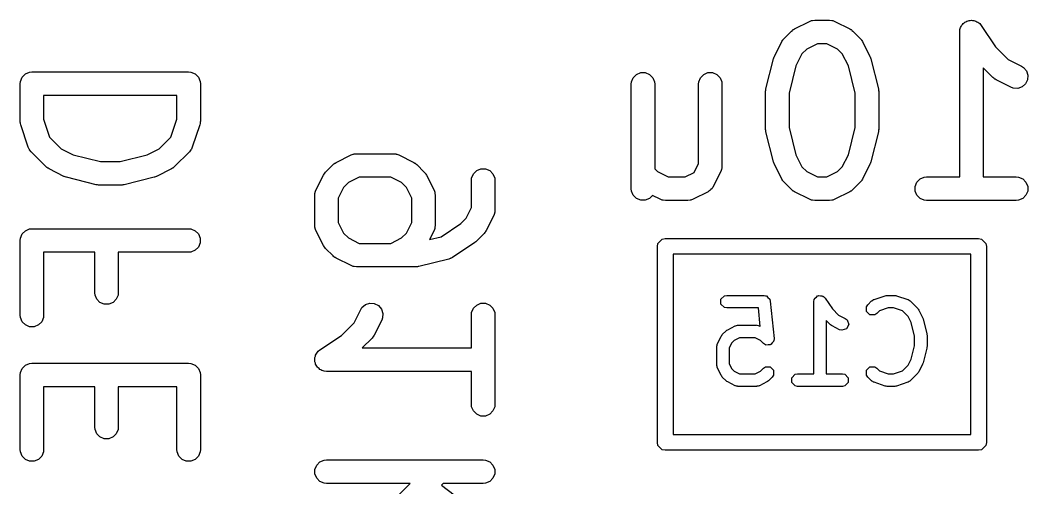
# Model space of a CAD drawing. Extents: x -0.05 to 2.94, y -0.16 to 2.16.
# Drawn here: x 2.4056 to 2.6587, y 1.463 to 1.5804 of the extents above; entities that cross this region are included whole.
import ezdxf

# ---------------------------------------------------------------- set-up
doc = ezdxf.new("R2010")
doc.units = 0
doc.header["$MEASUREMENT"] = 0
doc.layers.add('BLACK', color=7, linetype='CONTINUOUS')

msp = doc.modelspace()

# ---------------------------------------------------------------- linework, layer by layer
at = {"layer": 'BLACK', "linetype": 'CONTINUOUS'}
for p, q in [((2.60012, 1.57823), (2.60387, 1.5801)), ((2.60387, 1.5801), (2.60441, 1.58031)), ((2.60441, 1.58031), (2.60451, 1.58032)), ((2.60451, 1.58032), (2.60461, 1.58036)), ((2.60461, 1.58036), (2.60519, 1.58042)), ((2.60519, 1.58042), (2.60894, 1.58042)), ((2.60894, 1.58042), (2.60951, 1.58036)), ((2.60951, 1.58036), (2.60961, 1.58032)), ((2.60961, 1.58032), (2.60972, 1.58031)), ((2.60972, 1.58031), (2.61026, 1.5801)), ((2.61026, 1.5801), (2.61401, 1.57823)), ((2.64247, 1.57955), (2.64271, 1.57971)), ((2.64271, 1.57971), (2.64292, 1.57992)), ((2.64292, 1.57992), (2.64319, 1.58003)), ((2.64319, 1.58003), (2.64343, 1.58019)), ((2.64343, 1.58019), (2.64371, 1.58025)), ((2.64371, 1.58025), (2.64398, 1.58036)), ((2.64398, 1.58036), (2.64427, 1.58036)), ((2.64427, 1.58036), (2.64456, 1.58042)), ((2.64456, 1.58042), (2.64484, 1.58036)), ((2.64484, 1.58036), (2.64513, 1.58036)), ((2.64513, 1.58036), (2.6454, 1.58025)), ((2.6454, 1.58025), (2.64569, 1.58019)), ((2.64569, 1.58019), (2.64593, 1.58003)), ((2.64593, 1.58003), (2.6462, 1.57992)), ((2.6462, 1.57992), (2.64641, 1.57971)), ((2.64641, 1.57971), (2.64665, 1.57955)), ((2.59748, 1.5758), (2.59935, 1.57768)), ((2.59935, 1.57768), (2.59958, 1.57786)), ((2.59958, 1.57786), (2.59963, 1.57792)), ((2.59963, 1.57792), (2.59972, 1.57798)), ((2.59972, 1.57798), (2.5998, 1.57804)), ((2.5998, 1.57804), (2.59987, 1.57807)), ((2.59987, 1.57807), (2.60012, 1.57823)), ((2.61401, 1.57823), (2.61426, 1.57807)), ((2.61426, 1.57807), (2.61433, 1.57804)), ((2.61433, 1.57804), (2.61441, 1.57798)), ((2.61441, 1.57798), (2.6145, 1.57792)), ((2.6145, 1.57792), (2.61455, 1.57786)), ((2.61455, 1.57786), (2.61477, 1.57768)), ((2.61477, 1.57768), (2.61665, 1.5758)), ((2.64161, 1.57747), (2.64166, 1.57804)), ((2.64161, 1.57746), (2.64161, 1.57747)), ((2.64161, 1.57747), (2.64161, 1.57747)), ((2.64161, 1.57747), (2.64161, 1.57747)), ((2.64161, 1.54105), (2.64161, 1.57746)), ((2.64166, 1.57804), (2.64177, 1.57831)), ((2.64177, 1.57831), (2.64183, 1.5786)), ((2.64183, 1.5786), (2.64199, 1.57884)), ((2.64199, 1.57884), (2.6421, 1.5791)), ((2.6421, 1.5791), (2.64231, 1.57931)), ((2.64231, 1.57931), (2.64247, 1.57955)), ((2.64665, 1.57955), (2.64701, 1.57911)), ((2.64701, 1.57911), (2.64701, 1.5791)), ((2.64701, 1.5791), (2.64701, 1.5791)), ((2.64701, 1.5791), (2.64701, 1.5791)), ((2.64701, 1.5791), (2.6506, 1.57372)), ((2.59505, 1.57129), (2.59692, 1.57503)), ((2.59692, 1.57503), (2.59708, 1.57528)), ((2.59708, 1.57528), (2.59711, 1.57535)), ((2.59711, 1.57535), (2.59717, 1.57544)), ((2.59717, 1.57544), (2.59723, 1.57552)), ((2.59723, 1.57552), (2.59729, 1.57558)), ((2.59729, 1.57558), (2.59748, 1.5758)), ((2.61665, 1.5758), (2.61684, 1.57558)), ((2.61684, 1.57558), (2.61689, 1.57552)), ((2.61689, 1.57552), (2.61695, 1.57544)), ((2.61695, 1.57544), (2.61702, 1.57535)), ((2.61702, 1.57535), (2.61705, 1.57528)), ((2.61705, 1.57528), (2.6172, 1.57503)), ((2.6172, 1.57503), (2.61908, 1.57129)), ((2.60319, 1.57316), (2.60199, 1.57197)), ((2.60588, 1.57451), (2.60319, 1.57316)), ((2.60824, 1.57451), (2.60588, 1.57451)), ((2.61094, 1.57316), (2.60824, 1.57451)), ((2.61213, 1.57197), (2.61094, 1.57316)), ((2.6506, 1.57372), (2.65381, 1.57052)), ((2.59295, 1.56318), (2.59482, 1.57068)), ((2.59482, 1.57068), (2.59484, 1.57072)), ((2.59484, 1.57074), (2.59493, 1.57098)), ((2.59484, 1.57072), (2.59484, 1.57074)), ((2.59493, 1.57098), (2.59502, 1.57123)), ((2.59502, 1.57123), (2.59503, 1.57124)), ((2.59503, 1.57124), (2.59505, 1.57129)), ((2.60199, 1.57197), (2.60047, 1.56893)), ((2.61365, 1.56893), (2.61213, 1.57197)), ((2.61908, 1.57129), (2.61909, 1.57124)), ((2.61909, 1.57124), (2.61911, 1.57123)), ((2.61911, 1.57123), (2.61919, 1.57098)), ((2.61919, 1.57098), (2.61928, 1.57074)), ((2.61928, 1.57074), (2.61929, 1.57072)), ((2.61929, 1.57072), (2.6193, 1.57068)), ((2.6193, 1.57068), (2.62118, 1.56318)), ((2.65381, 1.57052), (2.65713, 1.56886)), ((2.4069, 1.56693), (2.40796, 1.56737)), ((2.40796, 1.56737), (2.40854, 1.56742)), ((2.40854, 1.56742), (2.44791, 1.56742)), ((2.44791, 1.56742), (2.44848, 1.56737)), ((2.44848, 1.56737), (2.44955, 1.56693)), ((2.56043, 1.5668), (2.56149, 1.56724)), ((2.56149, 1.56724), (2.56264, 1.56724)), ((2.56264, 1.56724), (2.56371, 1.5668)), ((2.5773, 1.5668), (2.57837, 1.56724)), ((2.57837, 1.56724), (2.57952, 1.56724)), ((2.57952, 1.56724), (2.58058, 1.5668)), ((2.60047, 1.56893), (2.59877, 1.5621)), ((2.61536, 1.5621), (2.61365, 1.56893)), ((2.64997, 1.566), (2.64751, 1.56846)), ((2.64751, 1.56846), (2.64751, 1.54105)), ((2.65713, 1.56886), (2.65762, 1.56855)), ((2.65762, 1.56855), (2.65837, 1.56768)), ((2.65837, 1.56768), (2.65874, 1.56658)), ((2.40558, 1.56447), (2.40564, 1.56505)), ((2.40564, 1.56505), (2.40608, 1.56611)), ((2.40608, 1.56611), (2.4069, 1.56693)), ((2.44955, 1.56693), (2.45036, 1.56611)), ((2.45036, 1.56611), (2.4508, 1.56505)), ((2.4508, 1.56505), (2.45086, 1.56447)), ((2.55912, 1.56434), (2.55917, 1.56492)), ((2.55917, 1.56492), (2.55961, 1.56598)), ((2.55961, 1.56598), (2.56043, 1.5668)), ((2.56371, 1.5668), (2.56452, 1.56598)), ((2.56452, 1.56598), (2.56496, 1.56492)), ((2.56496, 1.56492), (2.56502, 1.56434)), ((2.57599, 1.56434), (2.57605, 1.56492)), ((2.57605, 1.56492), (2.57649, 1.56598)), ((2.57649, 1.56598), (2.5773, 1.5668)), ((2.58058, 1.5668), (2.5814, 1.56598)), ((2.5814, 1.56598), (2.58184, 1.56492)), ((2.58184, 1.56492), (2.58189, 1.56434)), ((2.6502, 1.56582), (2.64997, 1.566)), ((2.65025, 1.56576), (2.6502, 1.56582)), ((2.65034, 1.5657), (2.65025, 1.56576)), ((2.65042, 1.56563), (2.65034, 1.5657)), ((2.65049, 1.5656), (2.65042, 1.56563)), ((2.65074, 1.56545), (2.65049, 1.5656)), ((2.65449, 1.56357), (2.65074, 1.56545)), ((2.65865, 1.56544), (2.65814, 1.5644)), ((2.65874, 1.56658), (2.65865, 1.56544)), ((2.40558, 1.5551), (2.40558, 1.56447)), ((2.45086, 1.56447), (2.45086, 1.5551)), ((2.55912, 1.53809), (2.55912, 1.56434)), ((2.56502, 1.56434), (2.56502, 1.54307)), ((2.57599, 1.54442), (2.57599, 1.56434)), ((2.58189, 1.56434), (2.58189, 1.54372)), ((2.59286, 1.56261), (2.5929, 1.56282)), ((2.59287, 1.56257), (2.59286, 1.56261)), ((2.59286, 1.56247), (2.59287, 1.56257)), ((2.59286, 1.55309), (2.59286, 1.56247)), ((2.5929, 1.56282), (2.59292, 1.56304)), ((2.59292, 1.56304), (2.59293, 1.56308)), ((2.59293, 1.56308), (2.59295, 1.56318)), ((2.59877, 1.5621), (2.59877, 1.55346)), ((2.61536, 1.55346), (2.61536, 1.5621)), ((2.62118, 1.56318), (2.62119, 1.56308)), ((2.62119, 1.56308), (2.62121, 1.56304)), ((2.62121, 1.56304), (2.62123, 1.56282)), ((2.62123, 1.56282), (2.62126, 1.56261)), ((2.62126, 1.56261), (2.62125, 1.56257)), ((2.62125, 1.56257), (2.62126, 1.56247)), ((2.62126, 1.56247), (2.62126, 1.55309)), ((2.65503, 1.56337), (2.65449, 1.56357)), ((2.65618, 1.56329), (2.65503, 1.56337)), ((2.65727, 1.56365), (2.65618, 1.56329)), ((2.65814, 1.5644), (2.65727, 1.56365)), ((2.44495, 1.56152), (2.41149, 1.56152)), ((2.41149, 1.56152), (2.41149, 1.55558)), ((2.44495, 1.55558), (2.44495, 1.56152)), ((2.40561, 1.55481), (2.40558, 1.5551)), ((2.40561, 1.55473), (2.40561, 1.55481)), ((2.40563, 1.55463), (2.40561, 1.55473)), ((2.40564, 1.55452), (2.40563, 1.55463)), ((2.40567, 1.55445), (2.40564, 1.55452)), ((2.40573, 1.55416), (2.40567, 1.55445)), ((2.41149, 1.55558), (2.41299, 1.55107)), ((2.44345, 1.55107), (2.44495, 1.55558)), ((2.45077, 1.55445), (2.45071, 1.55416)), ((2.4508, 1.55452), (2.45077, 1.55445)), ((2.45081, 1.55463), (2.4508, 1.55452)), ((2.45084, 1.55473), (2.45081, 1.55463)), ((2.45086, 1.5551), (2.45083, 1.55481)), ((2.45083, 1.55481), (2.45084, 1.55473)), ((2.40761, 1.54854), (2.40573, 1.55416)), ((2.45071, 1.55416), (2.44883, 1.54854)), ((2.59287, 1.55299), (2.59286, 1.55309)), ((2.59286, 1.55295), (2.59287, 1.55299)), ((2.5929, 1.55273), (2.59286, 1.55295)), ((2.59292, 1.55252), (2.5929, 1.55273)), ((2.59293, 1.55248), (2.59292, 1.55252)), ((2.59295, 1.55238), (2.59293, 1.55248)), ((2.59482, 1.54488), (2.59295, 1.55238)), ((2.59877, 1.55346), (2.60047, 1.54662)), ((2.61365, 1.54662), (2.61536, 1.55346)), ((2.62118, 1.55238), (2.6193, 1.54488)), ((2.62119, 1.55248), (2.62118, 1.55238)), ((2.62121, 1.55252), (2.62119, 1.55248)), ((2.62123, 1.55273), (2.62121, 1.55252)), ((2.62126, 1.55295), (2.62123, 1.55273)), ((2.62126, 1.55309), (2.62125, 1.55299)), ((2.62125, 1.55299), (2.62126, 1.55295)), ((2.41299, 1.55107), (2.41591, 1.54815)), ((2.44053, 1.54815), (2.44345, 1.55107)), ((2.40785, 1.54801), (2.40761, 1.54854)), ((2.40792, 1.54793), (2.40785, 1.54801)), ((2.40796, 1.54783), (2.40792, 1.54793)), ((2.40832, 1.54738), (2.40796, 1.54783)), ((2.41207, 1.54364), (2.40832, 1.54738)), ((2.41591, 1.54815), (2.41894, 1.54663)), ((2.4375, 1.54663), (2.44053, 1.54815)), ((2.44812, 1.54738), (2.44437, 1.54364)), ((2.44849, 1.54783), (2.44812, 1.54738)), ((2.44853, 1.54793), (2.44849, 1.54783)), ((2.4486, 1.54801), (2.44853, 1.54793)), ((2.44883, 1.54854), (2.4486, 1.54801)), ((2.48871, 1.54657), (2.48926, 1.54678)), ((2.48926, 1.54678), (2.48936, 1.54679)), ((2.48936, 1.54679), (2.48946, 1.54683)), ((2.48946, 1.54683), (2.49004, 1.54688)), ((2.49004, 1.54688), (2.49941, 1.54688)), ((2.49941, 1.54688), (2.49999, 1.54683)), ((2.49999, 1.54683), (2.50008, 1.54679)), ((2.50008, 1.54679), (2.50019, 1.54678)), ((2.50019, 1.54678), (2.50073, 1.54657)), ((2.41894, 1.54663), (2.42577, 1.54493)), ((2.42577, 1.54493), (2.43067, 1.54493)), ((2.43067, 1.54493), (2.4375, 1.54663)), ((2.4842, 1.54414), (2.48442, 1.54433)), ((2.48442, 1.54433), (2.48448, 1.54439)), ((2.48448, 1.54439), (2.48456, 1.54445)), ((2.48456, 1.54445), (2.48465, 1.54451)), ((2.48465, 1.54451), (2.48472, 1.54454)), ((2.48472, 1.54454), (2.48497, 1.5447)), ((2.48497, 1.5447), (2.48871, 1.54657)), ((2.50073, 1.54657), (2.50448, 1.5447)), ((2.50448, 1.5447), (2.50473, 1.54454)), ((2.50473, 1.54454), (2.5048, 1.54451)), ((2.5048, 1.54451), (2.50488, 1.54445)), ((2.50488, 1.54445), (2.50497, 1.54439)), ((2.50497, 1.54439), (2.50502, 1.54433)), ((2.50502, 1.54433), (2.50525, 1.54414)), ((2.57487, 1.54217), (2.57599, 1.54442)), ((2.59484, 1.54483), (2.59482, 1.54488)), ((2.59484, 1.54481), (2.59484, 1.54483)), ((2.59493, 1.54457), (2.59484, 1.54481)), ((2.59502, 1.54433), (2.59493, 1.54457)), ((2.59503, 1.54431), (2.59502, 1.54433)), ((2.59505, 1.54427), (2.59503, 1.54431)), ((2.59692, 1.54052), (2.59505, 1.54427)), ((2.60047, 1.54662), (2.60199, 1.54359)), ((2.61213, 1.54359), (2.61365, 1.54662)), ((2.61908, 1.54427), (2.6172, 1.54052)), ((2.61909, 1.54431), (2.61908, 1.54427)), ((2.61911, 1.54433), (2.61909, 1.54431)), ((2.61919, 1.54457), (2.61911, 1.54433)), ((2.61928, 1.54481), (2.61919, 1.54457)), ((2.61929, 1.54483), (2.61928, 1.54481)), ((2.6193, 1.54488), (2.61929, 1.54483)), ((2.4123, 1.54345), (2.41207, 1.54364)), ((2.41235, 1.54339), (2.4123, 1.54345)), ((2.41244, 1.54333), (2.41235, 1.54339)), ((2.41252, 1.54327), (2.41244, 1.54333)), ((2.41259, 1.54324), (2.41252, 1.54327)), ((2.41284, 1.54308), (2.41259, 1.54324)), ((2.41659, 1.54121), (2.41284, 1.54308)), ((2.4436, 1.54308), (2.43985, 1.54121)), ((2.44385, 1.54324), (2.4436, 1.54308)), ((2.44392, 1.54327), (2.44385, 1.54324)), ((2.444, 1.54333), (2.44392, 1.54327)), ((2.44409, 1.54339), (2.444, 1.54333)), ((2.44414, 1.54345), (2.44409, 1.54339)), ((2.44437, 1.54364), (2.44414, 1.54345)), ((2.48177, 1.5415), (2.48193, 1.54175)), ((2.48193, 1.54175), (2.48196, 1.54182)), ((2.48196, 1.54182), (2.48202, 1.5419)), ((2.48202, 1.5419), (2.48208, 1.54199)), ((2.48208, 1.54199), (2.48214, 1.54204)), ((2.48214, 1.54204), (2.48232, 1.54227)), ((2.48232, 1.54227), (2.4842, 1.54414)), ((2.50525, 1.54414), (2.50712, 1.54227)), ((2.50712, 1.54227), (2.50731, 1.54204)), ((2.50731, 1.54204), (2.50737, 1.54199)), ((2.50737, 1.54199), (2.50742, 1.5419)), ((2.50742, 1.5419), (2.50749, 1.54182)), ((2.50749, 1.54182), (2.50752, 1.54175)), ((2.50752, 1.54175), (2.50767, 1.5415)), ((2.51901, 1.54076), (2.51945, 1.54182)), ((2.51945, 1.54182), (2.52027, 1.54264)), ((2.52027, 1.54264), (2.52133, 1.54308)), ((2.52133, 1.54308), (2.52248, 1.54308)), ((2.52248, 1.54308), (2.52355, 1.54264)), ((2.52355, 1.54264), (2.52436, 1.54182)), ((2.52436, 1.54182), (2.5248, 1.54076)), ((2.56502, 1.54307), (2.56569, 1.5424)), ((2.56569, 1.5424), (2.56839, 1.54105)), ((2.57262, 1.54105), (2.57487, 1.54217)), ((2.58158, 1.5424), (2.57971, 1.53865)), ((2.58179, 1.54294), (2.58158, 1.5424)), ((2.5818, 1.54304), (2.58179, 1.54294)), ((2.58184, 1.54314), (2.5818, 1.54304)), ((2.58189, 1.54372), (2.58184, 1.54314)), ((2.60199, 1.54359), (2.60319, 1.5424)), ((2.60319, 1.5424), (2.60588, 1.54105)), ((2.60824, 1.54105), (2.61094, 1.5424)), ((2.61094, 1.5424), (2.61213, 1.54359)), ((2.41663, 1.54119), (2.41659, 1.54121)), ((2.41665, 1.54118), (2.41663, 1.54119)), ((2.41689, 1.54109), (2.41665, 1.54118)), ((2.41713, 1.541), (2.41689, 1.54109)), ((2.41715, 1.541), (2.41713, 1.541)), ((2.41719, 1.54098), (2.41715, 1.541)), ((2.42469, 1.53911), (2.41719, 1.54098)), ((2.43925, 1.54098), (2.43175, 1.53911)), ((2.43929, 1.541), (2.43925, 1.54098)), ((2.43931, 1.541), (2.43929, 1.541)), ((2.43955, 1.54109), (2.43931, 1.541)), ((2.43979, 1.54118), (2.43955, 1.54109)), ((2.43981, 1.54119), (2.43979, 1.54118)), ((2.43985, 1.54121), (2.43981, 1.54119)), ((2.4799, 1.53775), (2.48177, 1.5415)), ((2.48803, 1.53963), (2.48684, 1.53843)), ((2.49073, 1.54098), (2.48803, 1.53963)), ((2.49871, 1.54098), (2.49073, 1.54098)), ((2.50141, 1.53963), (2.49871, 1.54098)), ((2.50261, 1.53843), (2.50141, 1.53963)), ((2.50767, 1.5415), (2.50955, 1.53775)), ((2.51895, 1.54018), (2.51901, 1.54076)), ((2.51895, 1.53338), (2.51895, 1.54018)), ((2.5248, 1.54076), (2.52486, 1.54018)), ((2.52486, 1.54018), (2.52486, 1.53268)), ((2.56839, 1.54105), (2.57262, 1.54105)), ((2.59708, 1.54027), (2.59692, 1.54052)), ((2.59711, 1.5402), (2.59708, 1.54027)), ((2.59717, 1.54012), (2.59711, 1.5402)), ((2.59723, 1.54003), (2.59717, 1.54012)), ((2.59729, 1.53998), (2.59723, 1.54003)), ((2.59748, 1.53976), (2.59729, 1.53998)), ((2.59935, 1.53788), (2.59748, 1.53976)), ((2.60588, 1.54105), (2.60824, 1.54105)), ((2.61665, 1.53976), (2.61477, 1.53788)), ((2.61684, 1.53998), (2.61665, 1.53976)), ((2.61689, 1.54003), (2.61684, 1.53998)), ((2.61695, 1.54012), (2.61689, 1.54003)), ((2.61702, 1.5402), (2.61695, 1.54012)), ((2.61705, 1.54027), (2.61702, 1.5402)), ((2.6172, 1.54052), (2.61705, 1.54027)), ((2.63041, 1.53867), (2.63085, 1.53973)), ((2.63085, 1.53973), (2.63167, 1.54055)), ((2.63167, 1.54055), (2.63273, 1.54099)), ((2.63273, 1.54099), (2.63331, 1.54105)), ((2.63331, 1.54105), (2.64161, 1.54105)), ((2.64751, 1.54105), (2.65581, 1.54105)), ((2.65581, 1.54105), (2.65638, 1.54099)), ((2.65638, 1.54099), (2.65745, 1.54055)), ((2.65745, 1.54055), (2.65826, 1.53973)), ((2.65826, 1.53973), (2.6587, 1.53867)), ((2.42479, 1.53909), (2.42469, 1.53911)), ((2.42483, 1.53908), (2.42479, 1.53909)), ((2.42505, 1.53906), (2.42483, 1.53908)), ((2.42527, 1.53902), (2.42505, 1.53906)), ((2.42531, 1.53903), (2.42527, 1.53902)), ((2.42541, 1.53902), (2.42531, 1.53903)), ((2.43103, 1.53902), (2.42541, 1.53902)), ((2.43113, 1.53903), (2.43103, 1.53902)), ((2.43118, 1.53902), (2.43113, 1.53903)), ((2.43139, 1.53906), (2.43118, 1.53902)), ((2.43161, 1.53908), (2.43139, 1.53906)), ((2.43165, 1.53909), (2.43161, 1.53908)), ((2.43175, 1.53911), (2.43165, 1.53909)), ((2.47958, 1.53643), (2.47964, 1.53701)), ((2.47964, 1.53701), (2.47968, 1.53711)), ((2.47968, 1.53711), (2.47969, 1.53721)), ((2.47969, 1.53721), (2.4799, 1.53775)), ((2.48684, 1.53843), (2.48549, 1.53574)), ((2.50396, 1.53574), (2.50261, 1.53843)), ((2.50955, 1.53775), (2.50976, 1.53721)), ((2.50976, 1.53721), (2.50976, 1.53711)), ((2.50976, 1.53711), (2.5098, 1.53701)), ((2.5098, 1.53701), (2.50986, 1.53643)), ((2.55917, 1.53752), (2.55912, 1.53809)), ((2.55961, 1.53645), (2.55917, 1.53752)), ((2.57839, 1.53733), (2.57464, 1.53545)), ((2.57848, 1.53739), (2.57839, 1.53733)), ((2.57853, 1.5374), (2.57848, 1.53739)), ((2.57859, 1.53745), (2.57853, 1.5374)), ((2.57888, 1.53764), (2.57859, 1.53745)), ((2.57912, 1.53792), (2.57888, 1.53764)), ((2.5794, 1.53816), (2.57912, 1.53792)), ((2.57958, 1.53845), (2.5794, 1.53816)), ((2.57963, 1.53851), (2.57958, 1.53845)), ((2.57965, 1.53855), (2.57963, 1.53851)), ((2.57971, 1.53865), (2.57965, 1.53855)), ((2.59958, 1.53769), (2.59935, 1.53788)), ((2.59963, 1.53764), (2.59958, 1.53769)), ((2.59972, 1.53758), (2.59963, 1.53764)), ((2.5998, 1.53751), (2.59972, 1.53758)), ((2.59987, 1.53748), (2.5998, 1.53751)), ((2.60012, 1.53733), (2.59987, 1.53748)), ((2.60387, 1.53545), (2.60012, 1.53733)), ((2.61401, 1.53733), (2.61026, 1.53545)), ((2.61426, 1.53748), (2.61401, 1.53733)), ((2.61433, 1.53751), (2.61426, 1.53748)), ((2.61441, 1.53758), (2.61433, 1.53751)), ((2.6145, 1.53764), (2.61441, 1.53758)), ((2.61455, 1.53769), (2.6145, 1.53764)), ((2.61477, 1.53788), (2.61455, 1.53769)), ((2.63041, 1.53752), (2.63041, 1.53867)), ((2.63085, 1.53645), (2.63041, 1.53752)), ((2.6587, 1.53752), (2.65826, 1.53645)), ((2.6587, 1.53867), (2.6587, 1.53752)), ((2.47958, 1.52893), (2.47958, 1.53643)), ((2.48549, 1.53574), (2.48549, 1.52963)), ((2.50396, 1.52963), (2.50396, 1.53574)), ((2.50986, 1.53643), (2.50986, 1.52893)), ((2.56043, 1.53564), (2.55961, 1.53645)), ((2.56149, 1.5352), (2.56043, 1.53564)), ((2.56264, 1.5352), (2.56149, 1.5352)), ((2.56371, 1.53564), (2.56264, 1.5352)), ((2.56447, 1.5364), (2.56371, 1.53564)), ((2.56637, 1.53545), (2.56447, 1.5364)), ((2.56691, 1.53525), (2.56637, 1.53545)), ((2.56702, 1.53524), (2.56691, 1.53525)), ((2.56712, 1.5352), (2.56702, 1.53524)), ((2.56769, 1.53514), (2.56712, 1.5352)), ((2.57332, 1.53514), (2.56769, 1.53514)), ((2.57389, 1.5352), (2.57332, 1.53514)), ((2.57399, 1.53524), (2.57389, 1.5352)), ((2.5741, 1.53525), (2.57399, 1.53524)), ((2.57464, 1.53545), (2.5741, 1.53525)), ((2.60441, 1.53525), (2.60387, 1.53545)), ((2.60451, 1.53524), (2.60441, 1.53525)), ((2.60461, 1.5352), (2.60451, 1.53524)), ((2.60519, 1.53514), (2.60461, 1.5352)), ((2.60894, 1.53514), (2.60519, 1.53514)), ((2.60951, 1.5352), (2.60894, 1.53514)), ((2.60961, 1.53524), (2.60951, 1.5352)), ((2.60972, 1.53525), (2.60961, 1.53524)), ((2.61026, 1.53545), (2.60972, 1.53525)), ((2.63167, 1.53564), (2.63085, 1.53645)), ((2.63273, 1.5352), (2.63167, 1.53564)), ((2.63331, 1.53514), (2.63273, 1.5352)), ((2.65581, 1.53514), (2.63331, 1.53514)), ((2.65638, 1.5352), (2.65581, 1.53514)), ((2.65745, 1.53564), (2.65638, 1.5352)), ((2.65826, 1.53645), (2.65745, 1.53564)), ((2.5176, 1.53068), (2.51895, 1.53338)), ((2.52475, 1.5319), (2.52455, 1.53136)), ((2.52476, 1.53201), (2.52475, 1.5319)), ((2.5248, 1.53211), (2.52476, 1.53201)), ((2.52486, 1.53268), (2.5248, 1.53211)), ((2.48549, 1.52963), (2.48684, 1.52693)), ((2.50261, 1.52693), (2.50396, 1.52963)), ((2.51132, 1.52605), (2.51628, 1.52935)), ((2.51628, 1.52935), (2.5176, 1.53068)), ((2.52455, 1.53136), (2.52267, 1.52761)), ((2.40564, 1.52568), (2.40608, 1.52674)), ((2.40608, 1.52674), (2.4069, 1.52756)), ((2.4069, 1.52756), (2.40796, 1.528)), ((2.40796, 1.528), (2.40854, 1.52805)), ((2.40854, 1.52805), (2.44791, 1.52805)), ((2.44791, 1.52805), (2.44848, 1.528)), ((2.44848, 1.528), (2.44955, 1.52756)), ((2.44955, 1.52756), (2.45036, 1.52674)), ((2.45036, 1.52674), (2.4508, 1.52568)), ((2.47964, 1.52836), (2.47958, 1.52893)), ((2.47968, 1.52826), (2.47964, 1.52836)), ((2.47969, 1.52815), (2.47968, 1.52826)), ((2.4799, 1.52761), (2.47969, 1.52815)), ((2.48177, 1.52386), (2.4799, 1.52761)), ((2.48684, 1.52693), (2.48803, 1.52574)), ((2.50141, 1.52574), (2.50261, 1.52693)), ((2.50955, 1.52761), (2.5084, 1.52532)), ((2.50976, 1.52815), (2.50955, 1.52761)), ((2.5098, 1.52836), (2.50976, 1.52826)), ((2.50976, 1.52826), (2.50976, 1.52815)), ((2.50986, 1.52893), (2.5098, 1.52836)), ((2.52212, 1.52685), (2.52024, 1.52497)), ((2.52231, 1.52707), (2.52212, 1.52685)), ((2.52236, 1.52712), (2.52231, 1.52707)), ((2.52242, 1.52721), (2.52236, 1.52712)), ((2.52249, 1.52729), (2.52242, 1.52721)), ((2.52252, 1.52737), (2.52249, 1.52729)), ((2.52267, 1.52761), (2.52252, 1.52737)), ((2.40558, 1.5251), (2.40564, 1.52568)), ((2.40558, 1.50635), (2.40558, 1.5251)), ((2.4508, 1.52452), (2.45036, 1.52346)), ((2.4508, 1.52568), (2.4508, 1.52452)), ((2.48803, 1.52574), (2.49073, 1.52439)), ((2.49073, 1.52439), (2.49871, 1.52439)), ((2.49871, 1.52439), (2.50141, 1.52574)), ((2.5084, 1.52532), (2.51132, 1.52605)), ((2.51979, 1.5246), (2.51417, 1.52085)), ((2.5198, 1.5246), (2.51979, 1.5246)), ((2.52002, 1.52478), (2.5198, 1.5246)), ((2.5198, 1.5246), (2.5198, 1.5246)), ((2.52024, 1.52497), (2.52002, 1.52478)), ((2.52024, 1.52497), (2.52024, 1.52497)), ((2.52024, 1.52497), (2.52024, 1.52497)), ((2.56566, 1.52361), (2.56581, 1.52436)), ((2.56581, 1.52436), (2.56688, 1.52542)), ((2.56688, 1.52542), (2.56763, 1.52557)), ((2.56763, 1.52557), (2.64637, 1.52557)), ((2.64637, 1.52557), (2.64712, 1.52542)), ((2.64712, 1.52542), (2.64819, 1.52436)), ((2.64819, 1.52436), (2.64834, 1.52361)), ((2.42433, 1.52215), (2.41149, 1.52215)), ((2.41149, 1.52215), (2.41149, 1.50635)), ((2.42433, 1.51198), (2.42433, 1.52215)), ((2.44791, 1.52215), (2.43024, 1.52215)), ((2.43024, 1.52215), (2.43024, 1.51198)), ((2.44848, 1.5222), (2.44791, 1.52215)), ((2.44955, 1.52265), (2.44848, 1.5222)), ((2.45036, 1.52346), (2.44955, 1.52265)), ((2.48193, 1.52362), (2.48177, 1.52386)), ((2.48196, 1.52354), (2.48193, 1.52362)), ((2.48202, 1.52346), (2.48196, 1.52354)), ((2.48208, 1.52337), (2.48202, 1.52346)), ((2.48214, 1.52332), (2.48208, 1.52337)), ((2.48232, 1.5231), (2.48214, 1.52332)), ((2.4842, 1.52122), (2.48232, 1.5231)), ((2.56566, 1.47439), (2.56566, 1.52361)), ((2.5696, 1.52164), (2.5696, 1.47636)), ((2.6444, 1.52164), (2.5696, 1.52164)), ((2.6444, 1.47636), (2.6444, 1.52164)), ((2.64834, 1.52361), (2.64834, 1.47439)), ((2.48442, 1.52104), (2.4842, 1.52122)), ((2.48448, 1.52098), (2.48442, 1.52104)), ((2.48456, 1.52092), (2.48448, 1.52098)), ((2.48465, 1.52085), (2.48456, 1.52092)), ((2.48472, 1.52082), (2.48465, 1.52085)), ((2.48497, 1.52067), (2.48472, 1.52082)), ((2.48871, 1.51879), (2.48497, 1.52067)), ((2.51325, 1.52044), (2.50575, 1.51857)), ((2.51359, 1.52057), (2.51325, 1.52044)), ((2.51366, 1.52058), (2.51359, 1.52057)), ((2.51372, 1.52061), (2.51366, 1.52058)), ((2.51379, 1.52064), (2.51372, 1.52061)), ((2.51385, 1.52068), (2.51379, 1.52064)), ((2.51417, 1.52085), (2.51385, 1.52068)), ((2.48926, 1.51859), (2.48871, 1.51879)), ((2.48936, 1.51858), (2.48926, 1.51859)), ((2.48946, 1.51854), (2.48936, 1.51858)), ((2.49004, 1.51848), (2.48946, 1.51854)), ((2.50503, 1.51848), (2.49004, 1.51848)), ((2.50513, 1.51849), (2.50503, 1.51848)), ((2.50518, 1.51849), (2.50513, 1.51849)), ((2.50539, 1.51852), (2.50518, 1.51849)), ((2.50561, 1.51854), (2.50539, 1.51852)), ((2.50565, 1.51856), (2.50561, 1.51854)), ((2.50575, 1.51857), (2.50565, 1.51856)), ((2.42439, 1.5114), (2.42433, 1.51198)), ((2.42483, 1.51034), (2.42439, 1.5114)), ((2.43018, 1.5114), (2.42974, 1.51034)), ((2.43024, 1.51198), (2.43018, 1.5114)), ((2.42564, 1.50952), (2.42483, 1.51034)), ((2.42671, 1.50908), (2.42564, 1.50952)), ((2.42786, 1.50908), (2.42671, 1.50908)), ((2.42892, 1.50952), (2.42786, 1.50908)), ((2.42974, 1.51034), (2.42892, 1.50952)), ((2.49145, 1.50825), (2.49232, 1.509)), ((2.49232, 1.509), (2.49342, 1.50937)), ((2.49342, 1.50937), (2.49456, 1.50928)), ((2.49456, 1.50928), (2.4956, 1.50877)), ((2.51945, 1.50808), (2.52027, 1.50889)), ((2.52027, 1.50889), (2.52133, 1.50933)), ((2.52133, 1.50933), (2.52248, 1.50933)), ((2.52248, 1.50933), (2.52355, 1.50889)), ((2.52355, 1.50889), (2.52436, 1.50808)), ((2.58164, 1.51034), (2.58249, 1.5112)), ((2.58164, 1.50914), (2.58164, 1.51034)), ((2.58249, 1.50829), (2.58164, 1.50914)), ((2.58249, 1.5112), (2.5831, 1.51132)), ((2.5831, 1.51132), (2.59247, 1.51132)), ((2.59247, 1.51132), (2.59285, 1.51124)), ((2.59285, 1.51124), (2.59293, 1.51125)), ((2.59293, 1.51125), (2.59296, 1.51122)), ((2.59296, 1.51122), (2.59307, 1.5112)), ((2.59307, 1.5112), (2.59345, 1.51082)), ((2.59345, 1.51082), (2.59386, 1.51049)), ((2.59386, 1.51049), (2.59389, 1.51038)), ((2.59389, 1.51038), (2.59393, 1.51034)), ((2.59393, 1.51034), (2.59393, 1.51027)), ((2.59393, 1.51027), (2.59404, 1.5099)), ((2.59404, 1.5099), (2.59497, 1.50053)), ((2.60496, 1.50974), (2.60508, 1.51034)), ((2.60496, 1.49163), (2.60496, 1.50974)), ((2.60508, 1.51034), (2.60519, 1.51046)), ((2.60519, 1.51046), (2.60522, 1.51062)), ((2.60522, 1.51062), (2.6056, 1.51087)), ((2.6056, 1.51087), (2.60593, 1.5112)), ((2.60593, 1.5112), (2.60609, 1.5112)), ((2.60609, 1.5112), (2.60623, 1.51129)), ((2.60623, 1.51129), (2.60668, 1.5112)), ((2.60668, 1.5112), (2.60713, 1.5112)), ((2.60713, 1.5112), (2.60725, 1.51108)), ((2.60725, 1.51108), (2.60741, 1.51105)), ((2.60741, 1.51105), (2.60784, 1.51062)), ((2.60784, 1.51062), (2.60963, 1.50793)), ((2.6182, 1.50847), (2.61854, 1.50898)), ((2.61854, 1.50898), (2.61948, 1.50992)), ((2.61948, 1.50992), (2.61954, 1.50996)), ((2.61954, 1.50996), (2.61956, 1.50999)), ((2.61956, 1.50999), (2.61978, 1.51012)), ((2.61978, 1.51012), (2.61999, 1.51026)), ((2.61999, 1.51026), (2.62003, 1.51026)), ((2.62003, 1.51026), (2.62009, 1.5103)), ((2.62009, 1.5103), (2.62291, 1.51124)), ((2.62291, 1.51124), (2.62316, 1.51127)), ((2.62316, 1.51127), (2.6234, 1.51132)), ((2.6234, 1.51132), (2.62528, 1.51132)), ((2.62528, 1.51132), (2.62553, 1.51127)), ((2.62553, 1.51127), (2.62578, 1.51124)), ((2.62578, 1.51124), (2.62859, 1.5103)), ((2.62859, 1.5103), (2.62866, 1.51026)), ((2.62866, 1.51026), (2.62869, 1.51026)), ((2.62869, 1.51026), (2.6289, 1.51012)), ((2.6289, 1.51012), (2.62912, 1.50999)), ((2.62912, 1.50999), (2.62914, 1.50996)), ((2.62914, 1.50996), (2.6292, 1.50992)), ((2.6292, 1.50992), (2.63108, 1.50804)), ((2.40564, 1.50578), (2.40558, 1.50635)), ((2.41149, 1.50635), (2.41143, 1.50578)), ((2.48948, 1.50444), (2.49114, 1.50776)), ((2.49114, 1.50776), (2.49145, 1.50825)), ((2.4956, 1.50877), (2.49635, 1.5079)), ((2.49635, 1.5079), (2.49671, 1.50681)), ((2.49671, 1.50681), (2.49663, 1.50566)), ((2.51895, 1.50644), (2.51901, 1.50701)), ((2.51895, 1.49814), (2.51895, 1.50644)), ((2.51901, 1.50701), (2.51945, 1.50808)), ((2.52436, 1.50808), (2.5248, 1.50701)), ((2.5248, 1.50701), (2.52486, 1.50644)), ((2.52486, 1.50644), (2.52486, 1.48394)), ((2.5831, 1.50817), (2.58249, 1.50829)), ((2.59105, 1.50817), (2.5831, 1.50817)), ((2.59151, 1.50355), (2.59105, 1.50817)), ((2.60963, 1.50793), (2.61121, 1.50635)), ((2.61121, 1.50635), (2.61286, 1.50553)), ((2.6182, 1.50726), (2.6182, 1.50847)), ((2.61905, 1.50641), (2.6182, 1.50726)), ((2.62026, 1.50641), (2.61905, 1.50641)), ((2.62077, 1.50675), (2.62026, 1.50641)), ((2.62144, 1.50743), (2.62077, 1.50675)), ((2.62366, 1.50817), (2.62144, 1.50743)), ((2.62502, 1.50817), (2.62366, 1.50817)), ((2.62724, 1.50743), (2.62502, 1.50817)), ((2.62867, 1.506), (2.62724, 1.50743)), ((2.63108, 1.50804), (2.63122, 1.50783)), ((2.63122, 1.50783), (2.63137, 1.50763)), ((2.63137, 1.50763), (2.63231, 1.50576)), ((2.40608, 1.50471), (2.40564, 1.50578)), ((2.4069, 1.5039), (2.40608, 1.50471)), ((2.40796, 1.50346), (2.4069, 1.5039)), ((2.41018, 1.5039), (2.40911, 1.50346)), ((2.41099, 1.50471), (2.41018, 1.5039)), ((2.41143, 1.50578), (2.41099, 1.50471)), ((2.48628, 1.50123), (2.48948, 1.50444)), ((2.49643, 1.50512), (2.49455, 1.50137)), ((2.49663, 1.50566), (2.49643, 1.50512)), ((2.58531, 1.5037), (2.58555, 1.50375)), ((2.58555, 1.50375), (2.5858, 1.50381)), ((2.5858, 1.50381), (2.58583, 1.5038)), ((2.58583, 1.5038), (2.58591, 1.50382)), ((2.58591, 1.50382), (2.5906, 1.50382)), ((2.5906, 1.50382), (2.59067, 1.5038)), ((2.59067, 1.5038), (2.59071, 1.50381)), ((2.59071, 1.50381), (2.59095, 1.50375)), ((2.59095, 1.50375), (2.5912, 1.5037)), ((2.60917, 1.50394), (2.60811, 1.505)), ((2.60811, 1.505), (2.60811, 1.49163)), ((2.60938, 1.5038), (2.60917, 1.50394)), ((2.60958, 1.50365), (2.60938, 1.5038)), ((2.61286, 1.50553), (2.61335, 1.50515)), ((2.61373, 1.50401), (2.61319, 1.50293)), ((2.61335, 1.50515), (2.61373, 1.50401)), ((2.62942, 1.50451), (2.62867, 1.506)), ((2.63027, 1.50111), (2.62942, 1.50451)), ((2.63231, 1.50576), (2.63236, 1.50559)), ((2.63236, 1.50559), (2.63243, 1.50544)), ((2.63243, 1.50544), (2.63337, 1.50169)), ((2.40911, 1.50346), (2.40796, 1.50346)), ((2.4809, 1.49764), (2.48628, 1.50123)), ((2.49455, 1.50137), (2.49439, 1.50112)), ((2.58169, 1.50107), (2.58184, 1.50127)), ((2.58184, 1.50127), (2.58198, 1.50148)), ((2.58198, 1.50148), (2.58292, 1.50242)), ((2.58292, 1.50242), (2.58313, 1.50256)), ((2.58313, 1.50256), (2.58333, 1.50271)), ((2.58333, 1.50271), (2.5852, 1.50365)), ((2.5852, 1.50365), (2.58528, 1.50367)), ((2.58528, 1.50367), (2.58531, 1.5037)), ((2.5912, 1.5037), (2.59122, 1.50367)), ((2.59122, 1.50367), (2.5913, 1.50365)), ((2.5913, 1.50365), (2.59151, 1.50355)), ((2.61145, 1.50271), (2.60958, 1.50365)), ((2.61204, 1.50255), (2.61145, 1.50271)), ((2.61319, 1.50293), (2.61204, 1.50255)), ((2.63337, 1.50169), (2.63338, 1.50149)), ((2.63338, 1.50149), (2.63342, 1.50131)), ((2.63342, 1.50131), (2.63342, 1.49849)), ((2.494, 1.5006), (2.49154, 1.49814)), ((2.49418, 1.50083), (2.494, 1.5006)), ((2.49424, 1.50088), (2.49418, 1.50083)), ((2.4943, 1.50097), (2.49424, 1.50088)), ((2.49437, 1.50105), (2.4943, 1.50097)), ((2.49439, 1.50112), (2.49437, 1.50105)), ((2.58059, 1.49861), (2.58066, 1.49885)), ((2.58066, 1.49885), (2.5807, 1.4991)), ((2.5807, 1.4991), (2.58073, 1.49912)), ((2.58073, 1.49912), (2.58075, 1.4992)), ((2.58075, 1.4992), (2.58169, 1.50107)), ((2.58439, 1.49944), (2.58373, 1.49812)), ((2.58497, 1.50001), (2.58439, 1.49944)), ((2.58628, 1.50067), (2.58497, 1.50001)), ((2.59022, 1.50067), (2.58628, 1.50067)), ((2.59154, 1.50001), (2.59022, 1.50067)), ((2.59229, 1.49925), (2.59154, 1.50001)), ((2.59281, 1.49891), (2.59229, 1.49925)), ((2.59289, 1.49891), (2.59281, 1.49891)), ((2.59295, 1.49886), (2.59289, 1.49891)), ((2.59348, 1.49891), (2.59295, 1.49886)), ((2.59401, 1.49891), (2.59348, 1.49891)), ((2.59407, 1.49897), (2.59401, 1.49891)), ((2.59415, 1.49898), (2.59407, 1.49897)), ((2.59449, 1.49939), (2.59415, 1.49898)), ((2.59486, 1.49977), (2.59449, 1.49939)), ((2.59492, 1.49991), (2.59486, 1.49985)), ((2.59486, 1.49985), (2.59486, 1.49977)), ((2.59497, 1.50053), (2.59492, 1.49991)), ((2.62942, 1.49529), (2.63027, 1.49869)), ((2.63027, 1.49869), (2.63027, 1.50111)), ((2.47975, 1.49603), (2.47981, 1.49632)), ((2.47981, 1.49632), (2.47997, 1.49656)), ((2.47997, 1.49656), (2.48008, 1.49683)), ((2.48008, 1.49683), (2.48029, 1.49704)), ((2.48029, 1.49704), (2.48045, 1.49728)), ((2.48045, 1.49728), (2.48089, 1.49764)), ((2.48089, 1.49764), (2.4809, 1.49764)), ((2.4809, 1.49764), (2.4809, 1.49764)), ((2.4809, 1.49764), (2.4809, 1.49764)), ((2.49154, 1.49814), (2.51895, 1.49814)), ((2.58058, 1.49849), (2.5806, 1.49857)), ((2.58058, 1.49381), (2.58058, 1.49849)), ((2.5806, 1.49857), (2.58059, 1.49861)), ((2.58373, 1.49812), (2.58373, 1.49418)), ((2.63337, 1.49811), (2.63243, 1.49436)), ((2.63338, 1.4983), (2.63337, 1.49811)), ((2.63342, 1.49849), (2.63338, 1.4983)), ((2.40608, 1.493), (2.4069, 1.49381)), ((2.4069, 1.49381), (2.40796, 1.49425)), ((2.40796, 1.49425), (2.40854, 1.49431)), ((2.40854, 1.49431), (2.44791, 1.49431)), ((2.44791, 1.49431), (2.44848, 1.49425)), ((2.44848, 1.49425), (2.44955, 1.49381)), ((2.44955, 1.49381), (2.45036, 1.493)), ((2.47958, 1.49519), (2.47964, 1.49547)), ((2.47964, 1.4949), (2.47958, 1.49519)), ((2.47964, 1.49576), (2.47975, 1.49603)), ((2.47964, 1.49547), (2.47964, 1.49576)), ((2.47964, 1.49461), (2.47964, 1.4949)), ((2.47975, 1.49434), (2.47964, 1.49461)), ((2.47981, 1.49406), (2.47975, 1.49434)), ((2.47997, 1.49382), (2.47981, 1.49406)), ((2.48008, 1.49355), (2.47997, 1.49382)), ((2.5806, 1.49373), (2.58058, 1.49381)), ((2.58059, 1.49369), (2.5806, 1.49373)), ((2.58066, 1.49345), (2.58059, 1.49369)), ((2.58373, 1.49418), (2.58439, 1.49286)), ((2.62724, 1.49237), (2.62867, 1.4938)), ((2.62867, 1.4938), (2.62942, 1.49529)), ((2.63231, 1.49404), (2.63137, 1.49216)), ((2.63236, 1.49421), (2.63231, 1.49404)), ((2.63243, 1.49436), (2.63236, 1.49421)), ((2.40558, 1.49136), (2.40564, 1.49193)), ((2.40558, 1.47261), (2.40558, 1.49136)), ((2.40564, 1.49193), (2.40608, 1.493)), ((2.45036, 1.493), (2.4508, 1.49193)), ((2.4508, 1.49193), (2.45086, 1.49136)), ((2.45086, 1.49136), (2.45086, 1.47261)), ((2.48029, 1.49334), (2.48008, 1.49355)), ((2.48045, 1.4931), (2.48029, 1.49334)), ((2.48069, 1.49294), (2.48045, 1.4931)), ((2.4809, 1.49273), (2.48069, 1.49294)), ((2.48116, 1.49262), (2.4809, 1.49273)), ((2.4814, 1.49246), (2.48116, 1.49262)), ((2.48169, 1.4924), (2.4814, 1.49246)), ((2.48196, 1.49229), (2.48169, 1.4924)), ((2.48253, 1.49224), (2.48196, 1.49229)), ((2.48254, 1.49224), (2.48253, 1.49224)), ((2.48253, 1.49224), (2.48253, 1.49224)), ((2.48253, 1.49224), (2.48253, 1.49224)), ((2.51895, 1.49224), (2.48254, 1.49224)), ((2.51895, 1.48394), (2.51895, 1.49224)), ((2.5807, 1.4932), (2.58066, 1.49345)), ((2.58073, 1.49318), (2.5807, 1.4932)), ((2.58075, 1.4931), (2.58073, 1.49318)), ((2.58169, 1.49123), (2.58075, 1.4931)), ((2.58184, 1.49103), (2.58169, 1.49123)), ((2.58439, 1.49286), (2.58497, 1.49229)), ((2.58497, 1.49229), (2.58628, 1.49163)), ((2.58628, 1.49163), (2.59022, 1.49163)), ((2.59022, 1.49163), (2.59154, 1.49229)), ((2.59154, 1.49229), (2.59229, 1.49305)), ((2.59229, 1.49305), (2.59281, 1.49339)), ((2.59281, 1.49339), (2.59401, 1.49339)), ((2.59401, 1.49339), (2.59486, 1.49253)), ((2.59486, 1.49133), (2.59452, 1.49082)), ((2.59486, 1.49253), (2.59486, 1.49133)), ((2.59945, 1.49066), (2.6003, 1.49151)), ((2.6003, 1.49151), (2.60091, 1.49163)), ((2.60091, 1.49163), (2.60496, 1.49163)), ((2.60811, 1.49163), (2.61216, 1.49163)), ((2.61216, 1.49163), (2.61276, 1.49151)), ((2.61276, 1.49151), (2.61361, 1.49066)), ((2.6182, 1.49253), (2.61905, 1.49339)), ((2.6182, 1.49133), (2.6182, 1.49253)), ((2.61854, 1.49082), (2.6182, 1.49133)), ((2.61905, 1.49339), (2.62026, 1.49339)), ((2.62026, 1.49339), (2.62077, 1.49305)), ((2.62077, 1.49305), (2.62144, 1.49237)), ((2.62144, 1.49237), (2.62366, 1.49163)), ((2.62366, 1.49163), (2.62502, 1.49163)), ((2.62502, 1.49163), (2.62724, 1.49237)), ((2.63108, 1.49176), (2.6292, 1.48988)), ((2.63122, 1.49197), (2.63108, 1.49176)), ((2.63137, 1.49216), (2.63122, 1.49197)), ((2.58198, 1.49082), (2.58184, 1.49103)), ((2.58292, 1.48988), (2.58198, 1.49082)), ((2.58313, 1.48974), (2.58292, 1.48988)), ((2.58333, 1.48959), (2.58313, 1.48974)), ((2.5852, 1.48865), (2.58333, 1.48959)), ((2.58528, 1.48863), (2.5852, 1.48865)), ((2.58531, 1.4886), (2.58528, 1.48863)), ((2.58555, 1.48855), (2.58531, 1.4886)), ((2.5858, 1.48849), (2.58555, 1.48855)), ((2.59095, 1.48855), (2.59071, 1.48849)), ((2.5912, 1.4886), (2.59095, 1.48855)), ((2.59122, 1.48863), (2.5912, 1.4886)), ((2.5913, 1.48865), (2.59122, 1.48863)), ((2.59317, 1.48959), (2.5913, 1.48865)), ((2.59337, 1.48974), (2.59317, 1.48959)), ((2.59358, 1.48988), (2.59337, 1.48974)), ((2.59452, 1.49082), (2.59358, 1.48988)), ((2.59945, 1.48945), (2.59945, 1.49066)), ((2.6003, 1.4886), (2.59945, 1.48945)), ((2.60091, 1.48848), (2.6003, 1.4886)), ((2.61276, 1.4886), (2.61216, 1.48848)), ((2.61361, 1.48945), (2.61276, 1.4886)), ((2.61361, 1.49066), (2.61361, 1.48945)), ((2.61948, 1.48988), (2.61854, 1.49082)), ((2.61954, 1.48984), (2.61948, 1.48988)), ((2.61956, 1.4898), (2.61954, 1.48984)), ((2.61978, 1.48968), (2.61956, 1.4898)), ((2.61999, 1.48954), (2.61978, 1.48968)), ((2.62003, 1.48954), (2.61999, 1.48954)), ((2.62009, 1.4895), (2.62003, 1.48954)), ((2.62291, 1.48856), (2.62009, 1.4895)), ((2.62316, 1.48853), (2.62291, 1.48856)), ((2.62578, 1.48856), (2.62553, 1.48853)), ((2.62859, 1.4895), (2.62578, 1.48856)), ((2.62866, 1.48954), (2.62859, 1.4895)), ((2.62869, 1.48954), (2.62866, 1.48954)), ((2.6289, 1.48968), (2.62869, 1.48954)), ((2.62912, 1.4898), (2.6289, 1.48968)), ((2.62914, 1.48984), (2.62912, 1.4898)), ((2.6292, 1.48988), (2.62914, 1.48984)), ((2.42433, 1.4884), (2.41149, 1.4884)), ((2.41149, 1.4884), (2.41149, 1.47261)), ((2.42433, 1.47823), (2.42433, 1.4884)), ((2.44495, 1.4884), (2.43024, 1.4884)), ((2.43024, 1.4884), (2.43024, 1.47823)), ((2.44495, 1.47261), (2.44495, 1.4884)), ((2.58583, 1.4885), (2.5858, 1.48849)), ((2.58591, 1.48848), (2.58583, 1.4885)), ((2.5906, 1.48848), (2.58591, 1.48848)), ((2.59067, 1.4885), (2.5906, 1.48848)), ((2.59071, 1.48849), (2.59067, 1.4885)), ((2.61216, 1.48848), (2.60091, 1.48848)), ((2.6234, 1.48848), (2.62316, 1.48853)), ((2.62528, 1.48848), (2.6234, 1.48848)), ((2.62553, 1.48853), (2.62528, 1.48848)), ((2.51901, 1.48336), (2.51895, 1.48394)), ((2.52486, 1.48394), (2.5248, 1.48336)), ((2.51945, 1.4823), (2.51901, 1.48336)), ((2.52027, 1.48148), (2.51945, 1.4823)), ((2.52133, 1.48104), (2.52027, 1.48148)), ((2.52248, 1.48104), (2.52133, 1.48104)), ((2.52355, 1.48148), (2.52248, 1.48104)), ((2.52436, 1.4823), (2.52355, 1.48148)), ((2.5248, 1.48336), (2.52436, 1.4823)), ((2.42439, 1.47766), (2.42433, 1.47823)), ((2.42483, 1.47659), (2.42439, 1.47766)), ((2.42564, 1.47578), (2.42483, 1.47659)), ((2.42974, 1.47659), (2.42892, 1.47578)), ((2.43018, 1.47766), (2.42974, 1.47659)), ((2.43024, 1.47823), (2.43018, 1.47766)), ((2.5696, 1.47636), (2.6444, 1.47636)), ((2.42671, 1.47534), (2.42564, 1.47578)), ((2.42786, 1.47534), (2.42671, 1.47534)), ((2.42892, 1.47578), (2.42786, 1.47534)), ((2.56581, 1.47364), (2.56566, 1.47439)), ((2.56688, 1.47258), (2.56581, 1.47364)), ((2.64819, 1.47364), (2.64712, 1.47258)), ((2.64834, 1.47439), (2.64819, 1.47364)), ((2.40564, 1.47203), (2.40558, 1.47261)), ((2.40608, 1.47097), (2.40564, 1.47203)), ((2.4069, 1.47015), (2.40608, 1.47097)), ((2.41099, 1.47097), (2.41018, 1.47015)), ((2.41143, 1.47203), (2.41099, 1.47097)), ((2.41149, 1.47261), (2.41143, 1.47203)), ((2.44501, 1.47203), (2.44495, 1.47261)), ((2.44545, 1.47097), (2.44501, 1.47203)), ((2.44627, 1.47015), (2.44545, 1.47097)), ((2.45036, 1.47097), (2.44955, 1.47015)), ((2.4508, 1.47203), (2.45036, 1.47097)), ((2.45086, 1.47261), (2.4508, 1.47203)), ((2.56763, 1.47243), (2.56688, 1.47258)), ((2.64637, 1.47243), (2.56763, 1.47243)), ((2.64712, 1.47258), (2.64637, 1.47243)), ((2.40796, 1.46971), (2.4069, 1.47015)), ((2.40911, 1.46971), (2.40796, 1.46971)), ((2.41018, 1.47015), (2.40911, 1.46971)), ((2.44733, 1.46971), (2.44627, 1.47015)), ((2.44848, 1.46971), (2.44733, 1.46971)), ((2.44955, 1.47015), (2.44848, 1.46971)), ((2.47964, 1.46764), (2.48008, 1.46871)), ((2.48008, 1.46871), (2.4809, 1.46952)), ((2.4809, 1.46952), (2.48196, 1.46996)), ((2.48196, 1.46996), (2.48254, 1.47002)), ((2.48254, 1.47002), (2.52191, 1.47002)), ((2.52191, 1.47002), (2.52248, 1.46996)), ((2.52248, 1.46996), (2.52355, 1.46952)), ((2.52355, 1.46952), (2.52436, 1.46871)), ((2.52436, 1.46871), (2.5248, 1.46764)), ((2.47964, 1.46649), (2.47964, 1.46764)), ((2.48008, 1.46543), (2.47964, 1.46649)), ((2.5248, 1.46649), (2.52436, 1.46543)), ((2.5248, 1.46764), (2.5248, 1.46649)), ((2.4809, 1.46461), (2.48008, 1.46543)), ((2.48196, 1.46417), (2.4809, 1.46461)), ((2.48254, 1.46411), (2.48196, 1.46417)), ((2.50353, 1.46411), (2.48254, 1.46411)), ((2.49357, 1.45416), (2.50353, 1.46411)), ((2.51188, 1.46411), (2.5114, 1.46364)), ((2.5114, 1.46364), (2.52368, 1.45443)), ((2.52191, 1.46411), (2.51188, 1.46411)), ((2.52248, 1.46417), (2.52191, 1.46411)), ((2.52355, 1.46461), (2.52248, 1.46417)), ((2.52436, 1.46543), (2.52355, 1.46461))]:
    msp.add_line(p, q, dxfattribs=at)

doc.saveas('drawing.dxf')
